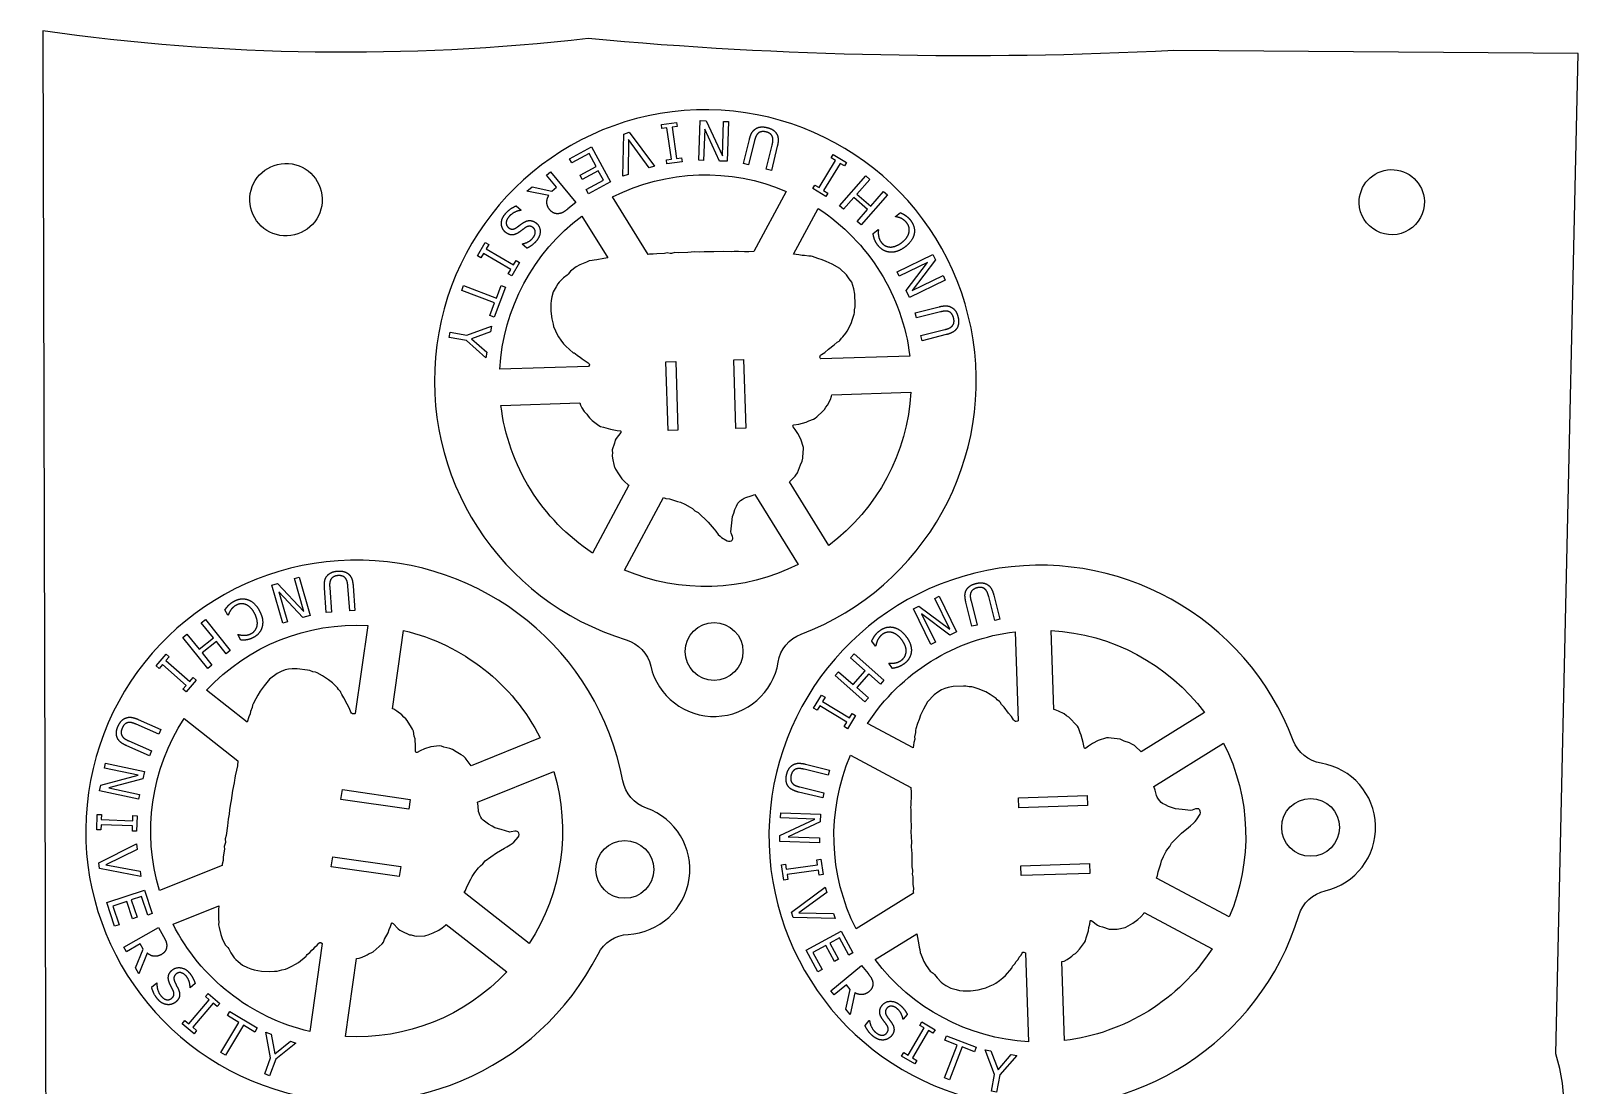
# Model space of a CAD drawing. Header units: millimetres. Extents: x 0 to 86, y 0 to 264.
# Drawn here: x 0 to 85.7, y 205.7 to 264.1 of the extents above; entities that cross this region are included whole.
import ezdxf

# ---------------------------------------------------------------- set-up
doc = ezdxf.new("R2010")
doc.units = ezdxf.units.MM
doc.layers.add('SCRAP_OUTLINE', color=8, linetype='Continuous')

msp = doc.modelspace()

# ---------------------------------------------------------------- linework, layer by layer
for points in [[(34.318, 228.907, 0.821365), (41.377, 229.134, -0.267689), (42.644, 230.68, 6.023346), (32.955, 230.368, -0.267689)], [(32.2, 254.886, -0.221398), (41.819, 255.196), (40.033, 251.859), (39.757, 251.846), (39.513, 251.843), (39.187, 251.862), (39.056, 251.858), (38.942, 251.871), (38.8, 251.853), (38.353, 251.861), (37.804, 251.844), (37.621, 251.854), (37.275, 251.843), (37.032, 251.821), (36.747, 251.838), (36.382, 251.808), (35.833, 251.79), (35.65, 251.803), (35.461, 251.759), (35.392, 251.757), (35.233, 251.785), (35.082, 251.749), (34.655, 251.735), (34.452, 251.714), (34.249, 251.719), (34.174, 251.708)], [(31.94, 251.514), (31.725, 251.486), (31.33, 251.412), (31.188, 251.393), (31.067, 251.359), (30.905, 251.34), (30.765, 251.273), (30.394, 251.126), (30.184, 251.011), (29.868, 250.779), (29.744, 250.611), (29.687, 250.548), (29.491, 250.399), (29.256, 250.176), (29.181, 250.074), (29.08, 249.916), (28.924, 249.637), (28.845, 249.351), (28.801, 249.152), (28.782, 248.962), (28.779, 248.555), (28.834, 248.129), (28.912, 247.847), (28.94, 247.706), (29.053, 247.465), (29.13, 247.27), (29.206, 247.144), (29.344, 246.948), (29.492, 246.758), (29.617, 246.617), (30.032, 246.256), (30.07, 246.25), (30.134, 246.222), (30.272, 246.103), (30.405, 246.016), (30.516, 245.916), (30.631, 245.852), (30.741, 245.768), (30.858, 245.698), (30.908, 245.651), (30.925, 245.609), (30.924, 245.594), (30.87, 245.504), (25.96, 245.346, -0.221398), (30.501, 253.831)], [(43.734, 245.918), (43.715, 245.945), (43.691, 246.017), (43.696, 246.064), (43.727, 246.121), (43.774, 246.165), (43.963, 246.275), (44.159, 246.449), (44.479, 246.689), (44.636, 246.837), (44.752, 246.905), (44.791, 246.939), (44.883, 247.069), (44.962, 247.134), (45.115, 247.348), (45.189, 247.461), (45.322, 247.696), (45.432, 247.943), (45.477, 248.07), (45.586, 248.394), (45.604, 248.478), (45.604, 248.629), (45.637, 248.806), (45.642, 248.939), (45.619, 249.511), (45.571, 249.793), (45.518, 249.98), (45.445, 250.162), (45.314, 250.361), (45.163, 250.567), (44.786, 250.931), (44.371, 251.16), (44.036, 251.314), (43.806, 251.4), (43.572, 251.476), (43.284, 251.586), (43.2, 251.599), (43.08, 251.602), (42.834, 251.643), (42.712, 251.639), (42.528, 251.686), (42.229, 251.723), (43.583, 254.252, -0.221398), (48.66, 246.077)], [(30.399, 243.488), (30.426, 243.36), (30.508, 243.204), (30.641, 243.007), (30.69, 242.944), (30.778, 242.854), (30.847, 242.743), (30.92, 242.658), (31.083, 242.514), (31.443, 242.233), (31.546, 242.179), (31.71, 242.144), (32.1, 242.023), (32.277, 241.999), (32.459, 241.948), (32.636, 241.93), (32.654, 241.92), (32.667, 241.901), (32.668, 241.869), (32.654, 241.836), (32.404, 241.512), (32.356, 241.411), (32.311, 241.245), (32.192, 240.875), (32.187, 240.833), (32.198, 240.735), (32.19, 240.549), (32.194, 240.427), (32.291, 239.983), (32.308, 239.941), (32.369, 239.819), (32.526, 239.562), (32.725, 239.284), (32.877, 239.116), (33.055, 238.96), (33.111, 238.926), (31.102, 235.171, -0.221398), (26.024, 243.347)], [(42.003, 239.103), (42.322, 239.427), (42.361, 239.474), (42.443, 239.61), (42.505, 239.753), (42.608, 240.051), (42.709, 240.264), (42.736, 240.426), (42.76, 240.768), (42.781, 240.908), (42.78, 241.012), (42.639, 241.476), (42.468, 241.795), (42.321, 242.018), (42.208, 242.161), (42.19, 242.202), (42.19, 242.221), (42.206, 242.247), (42.246, 242.261), (42.525, 242.312), (42.928, 242.415), (43.068, 242.486), (43.33, 242.576), (43.429, 242.636), (43.521, 242.713), (43.849, 243.024), (43.932, 243.112), (44.01, 243.243), (44.11, 243.36), (44.268, 243.677), (44.335, 243.862), (44.352, 243.937), (48.725, 244.078, -0.221398), (44.183, 235.593)], [(42.484, 234.537, -0.221398), (32.865, 234.228), (35.017, 238.247), (35.152, 238.198), (35.357, 238.162), (35.809, 238.018), (35.972, 237.978), (36.21, 237.867), (36.504, 237.71), (36.633, 237.629), (36.762, 237.514), (36.943, 237.412), (37.505, 236.873), (37.822, 236.482), (37.919, 236.378), (38.06, 236.199), (38.155, 236.103), (38.237, 236.038), (38.558, 235.841), (38.629, 235.821), (38.722, 235.827), (38.786, 235.853), (38.82, 235.88), (38.846, 235.916), (38.86, 235.96), (38.861, 236.01), (38.847, 236.085), (38.777, 236.271), (38.759, 236.347), (38.818, 236.837), (38.846, 237.199), (38.916, 237.369), (38.975, 237.586), (39.074, 237.761), (39.148, 237.926), (39.207, 237.998), (39.291, 238.073), (39.383, 238.141), (39.496, 238.211), (39.582, 238.25), (39.887, 238.329), (40.083, 238.404)], [(33.074, 214.055, 0.821365), (34.076, 221.046, -0.267689), (32.774, 222.562, 6.023346), (31.399, 212.966, -0.267689)], [(71.668, 216.471, 0.821365), (71.441, 223.53, -0.267689), (69.895, 224.796, 6.023346), (70.207, 215.107, -0.267689)], [(17.957, 226.281), (17.927, 226.268), (17.852, 226.257), (17.807, 226.269), (17.756, 226.309), (17.72, 226.363), (17.645, 226.569), (17.508, 226.792), (17.327, 227.149), (17.208, 227.33), (17.161, 227.456), (17.135, 227.5), (17.023, 227.613), (16.972, 227.702), (16.788, 227.889), (16.69, 227.983), (16.482, 228.154), (16.258, 228.305), (16.141, 228.372), (15.84, 228.535), (15.76, 228.567), (15.612, 228.594), (15.443, 228.657), (15.313, 228.685), (14.746, 228.762), (14.459, 228.763), (14.267, 228.744), (14.074, 228.703), (13.856, 228.609), (13.627, 228.496), (13.202, 228.188), (12.905, 227.819), (12.695, 227.516), (12.571, 227.305), (12.455, 227.087), (12.297, 226.822), (12.27, 226.742), (12.245, 226.624), (12.163, 226.39), (12.145, 226.269), (12.067, 226.095), (11.978, 225.808), (9.723, 227.58, -0.221398), (18.656, 231.161)], [(24.368, 223.394), (24.104, 223.764), (24.065, 223.81), (23.945, 223.914), (23.814, 224.001), (23.539, 224.154), (23.347, 224.29), (23.192, 224.345), (22.86, 224.428), (22.725, 224.473), (22.622, 224.49), (22.142, 224.432), (21.797, 224.319), (21.552, 224.212), (21.391, 224.127), (21.348, 224.116), (21.329, 224.119), (21.307, 224.14), (21.3, 224.182), (21.298, 224.464), (21.267, 224.879), (21.221, 225.03), (21.178, 225.303), (21.136, 225.411), (21.076, 225.515), (20.827, 225.892), (20.754, 225.99), (20.639, 226.089), (20.541, 226.208), (20.256, 226.418), (20.086, 226.517), (20.015, 226.546), (20.636, 230.877, -0.221398), (28.203, 224.931)], [(54.657, 225.886), (54.63, 225.868), (54.558, 225.844), (54.512, 225.848), (54.455, 225.879), (54.41, 225.926), (54.3, 226.116), (54.126, 226.311), (53.887, 226.631), (53.738, 226.789), (53.67, 226.905), (53.636, 226.944), (53.506, 227.036), (53.441, 227.114), (53.227, 227.267), (53.115, 227.342), (52.879, 227.475), (52.633, 227.584), (52.506, 227.63), (52.181, 227.738), (52.097, 227.756), (51.947, 227.757), (51.769, 227.79), (51.637, 227.795), (51.064, 227.772), (50.782, 227.723), (50.596, 227.67), (50.413, 227.598), (50.214, 227.466), (50.008, 227.315), (49.644, 226.938), (49.415, 226.523), (49.261, 226.189), (49.176, 225.959), (49.099, 225.724), (48.99, 225.436), (48.977, 225.352), (48.973, 225.232), (48.932, 224.987), (48.936, 224.865), (48.89, 224.68), (48.852, 224.382), (46.323, 225.735, -0.221398), (54.499, 230.813)], [(61.472, 224.156), (61.148, 224.475), (61.102, 224.513), (60.965, 224.595), (60.822, 224.658), (60.524, 224.761), (60.311, 224.861), (60.149, 224.888), (59.808, 224.912), (59.667, 224.934), (59.563, 224.932), (59.1, 224.792), (58.78, 224.62), (58.558, 224.473), (58.414, 224.361), (58.373, 224.343), (58.354, 224.342), (58.328, 224.359), (58.314, 224.399), (58.263, 224.677), (58.16, 225.081), (58.09, 225.221), (57.999, 225.482), (57.94, 225.582), (57.863, 225.673), (57.551, 226.002), (57.463, 226.085), (57.332, 226.162), (57.215, 226.262), (56.898, 226.42), (56.714, 226.488), (56.638, 226.504), (56.497, 230.877, -0.221398), (64.983, 226.336)], [(7.122, 216.48, -0.221398), (8.487, 226.007), (11.463, 223.669), (11.429, 223.395), (11.389, 223.153), (11.313, 222.835), (11.295, 222.706), (11.263, 222.596), (11.255, 222.454), (11.169, 222.014), (11.091, 221.471), (11.05, 221.292), (11.001, 220.95), (10.98, 220.706), (10.913, 220.428), (10.88, 220.064), (10.802, 219.52), (10.758, 219.342), (10.768, 219.149), (10.758, 219.08), (10.703, 218.928), (10.712, 218.773), (10.652, 218.351), (10.637, 218.147), (10.597, 217.948), (10.595, 217.872)], [(66.038, 224.637, -0.221398), (66.348, 215.018), (62.328, 217.169), (62.377, 217.305), (62.414, 217.509), (62.558, 217.961), (62.598, 218.124), (62.708, 218.362), (62.865, 218.656), (62.946, 218.785), (63.061, 218.915), (63.163, 219.096), (63.702, 219.657), (64.093, 219.975), (64.197, 220.072), (64.376, 220.212), (64.472, 220.308), (64.537, 220.39), (64.734, 220.711), (64.754, 220.781), (64.749, 220.875), (64.723, 220.938), (64.695, 220.973), (64.659, 220.998), (64.615, 221.012), (64.565, 221.013), (64.49, 220.999), (64.304, 220.929), (64.228, 220.911), (63.738, 220.971), (63.377, 220.999), (63.206, 221.069), (62.989, 221.127), (62.814, 221.227), (62.65, 221.301), (62.577, 221.36), (62.502, 221.444), (62.434, 221.536), (62.365, 221.649), (62.325, 221.735), (62.247, 222.039), (62.171, 222.235)], [(45.689, 214.353, -0.221398), (45.379, 223.972), (48.716, 222.186), (48.73, 221.91), (48.732, 221.665), (48.713, 221.339), (48.717, 221.209), (48.705, 221.095), (48.722, 220.953), (48.714, 220.505), (48.732, 219.957), (48.721, 219.773), (48.733, 219.428), (48.755, 219.185), (48.737, 218.899), (48.768, 218.534), (48.785, 217.986), (48.773, 217.802), (48.817, 217.614), (48.818, 217.544), (48.79, 217.386), (48.827, 217.234), (48.84, 216.808), (48.862, 216.605), (48.856, 216.401), (48.868, 216.327)], [(28.948, 223.075, -0.221398), (27.582, 213.548), (23.997, 216.365), (24.069, 216.489), (24.141, 216.685), (24.361, 217.105), (24.429, 217.259), (24.579, 217.473), (24.784, 217.736), (24.887, 217.849), (25.022, 217.956), (25.154, 218.117), (25.783, 218.576), (26.223, 218.821), (26.342, 218.898), (26.543, 219.006), (26.654, 219.083), (26.732, 219.153), (26.982, 219.435), (27.014, 219.501), (27.025, 219.593), (27.01, 219.66), (26.989, 219.699), (26.958, 219.731), (26.917, 219.752), (26.868, 219.762), (26.792, 219.761), (26.596, 219.724), (26.518, 219.72), (26.046, 219.864), (25.695, 219.954), (25.539, 220.052), (25.336, 220.148), (25.181, 220.276), (25.031, 220.378), (24.97, 220.448), (24.911, 220.544), (24.86, 220.646), (24.811, 220.77), (24.787, 220.861), (24.763, 221.175), (24.722, 221.381)], [(10.397, 215.638), (10.388, 215.421), (10.392, 215.02), (10.386, 214.877), (10.399, 214.752), (10.39, 214.589), (10.431, 214.439), (10.511, 214.048), (10.588, 213.821), (10.761, 213.471), (10.906, 213.319), (10.957, 213.252), (11.071, 213.033), (11.249, 212.762), (11.337, 212.671), (11.475, 212.544), (11.722, 212.342), (11.99, 212.215), (12.179, 212.137), (12.363, 212.085), (12.763, 212.011), (13.192, 211.992), (13.483, 212.02), (13.627, 212.023), (13.884, 212.093), (14.089, 212.134), (14.226, 212.187), (14.443, 212.289), (14.656, 212.401), (14.817, 212.5), (15.244, 212.846), (15.257, 212.883), (15.296, 212.941), (15.437, 213.056), (15.546, 213.172), (15.664, 213.264), (15.747, 213.366), (15.848, 213.46), (15.938, 213.563), (15.992, 213.604), (16.036, 213.613), (16.052, 213.61), (16.131, 213.541), (15.434, 208.678, -0.221398), (7.866, 214.624)], [(57.088, 212.551), (57.215, 212.579), (57.371, 212.661), (57.568, 212.793), (57.631, 212.843), (57.721, 212.931), (57.832, 213), (57.917, 213.072), (58.061, 213.236), (58.343, 213.596), (58.397, 213.698), (58.432, 213.862), (58.552, 214.253), (58.577, 214.429), (58.627, 214.611), (58.645, 214.789), (58.656, 214.807), (58.674, 214.819), (58.706, 214.821), (58.739, 214.807), (59.063, 214.556), (59.164, 214.508), (59.33, 214.464), (59.7, 214.345), (59.742, 214.34), (59.84, 214.35), (60.026, 214.342), (60.148, 214.346), (60.592, 214.443), (60.634, 214.461), (60.756, 214.522), (61.013, 214.679), (61.292, 214.878), (61.459, 215.03), (61.615, 215.207), (61.649, 215.264), (65.404, 213.255, -0.221398), (57.228, 208.177)], [(18.035, 212.727), (18.165, 212.732), (18.333, 212.786), (18.549, 212.882), (18.62, 212.92), (18.724, 212.991), (18.845, 213.039), (18.942, 213.096), (19.112, 213.232), (19.452, 213.538), (19.523, 213.629), (19.586, 213.785), (19.773, 214.148), (19.827, 214.318), (19.908, 214.488), (19.957, 214.66), (19.97, 214.676), (19.991, 214.685), (20.023, 214.681), (20.053, 214.661), (20.328, 214.358), (20.42, 214.294), (20.575, 214.221), (20.919, 214.039), (20.96, 214.027), (21.058, 214.021), (21.239, 213.98), (21.36, 213.963), (21.814, 213.982), (21.859, 213.991), (21.99, 214.03), (22.27, 214.14), (22.579, 214.288), (22.77, 214.408), (22.955, 214.556), (22.998, 214.606), (26.347, 211.975, -0.221398), (17.414, 208.394)], [(49.061, 214.092), (49.09, 213.877), (49.163, 213.483), (49.182, 213.341), (49.216, 213.22), (49.235, 213.058), (49.302, 212.918), (49.449, 212.546), (49.564, 212.336), (49.796, 212.021), (49.965, 211.897), (50.027, 211.839), (50.176, 211.644), (50.399, 211.408), (50.501, 211.333), (50.659, 211.232), (50.938, 211.076), (51.224, 210.998), (51.423, 210.954), (51.614, 210.934), (52.02, 210.931), (52.446, 210.987), (52.728, 211.065), (52.87, 211.093), (53.11, 211.206), (53.305, 211.283), (53.431, 211.359), (53.627, 211.496), (53.817, 211.644), (53.958, 211.769), (54.319, 212.184), (54.325, 212.223), (54.353, 212.287), (54.472, 212.425), (54.56, 212.557), (54.66, 212.669), (54.723, 212.784), (54.807, 212.893), (54.877, 213.011), (54.924, 213.061), (54.966, 213.077), (54.982, 213.077), (55.071, 213.023), (55.229, 208.112, -0.221398), (46.744, 212.654)]]:
    msp.add_lwpolyline(points, format="xyb", close=True)
for points in [[(34.939, 258.67), (34.908, 258.893), (35.752, 259.012), (35.783, 258.79), (35.506, 258.75), (35.751, 257.017), (36.028, 257.056), (36.06, 256.834), (35.216, 256.714), (35.184, 256.937), (35.462, 256.976), (35.217, 258.71)], [(36.976, 256.914), (37.052, 259.113), (37.38, 259.101), (38.288, 257.172), (38.353, 259.068), (38.626, 259.058), (38.55, 256.859), (38.135, 256.874), (37.309, 258.645), (37.249, 256.904)], [(33.062, 256.133), (32.778, 256.043), (32.831, 258.369), (33.132, 258.465), (34.523, 256.599), (34.224, 256.504), (33.087, 258.06)], [(29.824, 256.995), (31.034, 257.652), (32.083, 255.718), (30.873, 255.062), (30.749, 255.29), (31.702, 255.807), (31.415, 256.337), (30.526, 255.855), (30.402, 256.084), (31.29, 256.566), (30.901, 257.284), (29.948, 256.767)], [(44.31, 257.043), (44.426, 257.236), (45.155, 256.794), (45.039, 256.602), (44.799, 256.747), (43.893, 255.249), (44.132, 255.104), (44.016, 254.912), (43.287, 255.354), (43.403, 255.546), (43.643, 255.401), (44.549, 256.898)], [(44.776, 254.396), (46.227, 256.05), (46.446, 255.857), (45.736, 255.048), (46.497, 254.38), (47.208, 255.189), (47.427, 254.996), (45.977, 253.343), (45.757, 253.536), (46.326, 254.184), (45.565, 254.852), (44.995, 254.203)], [(24.92, 251.517), (24.726, 251.63), (25.158, 252.365), (25.352, 252.251), (25.21, 252.01), (26.72, 251.123), (26.861, 251.365), (27.055, 251.251), (26.623, 250.516), (26.43, 250.63), (26.571, 250.871), (25.062, 251.758)], [(47.956, 250.742), (49.935, 251.703), (50.079, 251.408), (48.798, 249.704), (50.504, 250.533), (50.623, 250.287), (48.644, 249.326), (48.463, 249.7), (49.642, 251.258), (48.075, 250.497)], [(23.855, 249.709), (23.96, 249.982), (25.772, 249.29), (26.035, 249.979), (26.278, 249.887), (25.647, 248.234), (25.404, 248.327), (25.667, 249.017)], [(25.25, 246.29), (25.195, 245.985), (24.118, 246.932), (23.16, 247.102), (23.211, 247.39), (24.139, 247.225), (25.507, 247.737), (25.45, 247.417), (24.397, 247.027)], [(39.034, 242.071), (38.912, 245.871), (39.46, 245.888), (39.583, 242.089)], [(35.275, 241.95), (35.153, 245.75), (35.702, 245.767), (35.824, 241.968)], [(13.939, 231.277), (13.336, 233.393), (13.652, 233.483), (15.108, 231.926), (14.588, 233.75), (14.85, 233.825), (15.453, 231.709), (15.053, 231.595), (13.724, 233.027), (14.201, 231.352)], [(49.833, 230.109), (48.872, 232.088), (49.167, 232.231), (50.871, 230.95), (50.042, 232.656), (50.288, 232.776), (51.249, 230.797), (50.875, 230.615), (49.317, 231.795), (50.078, 230.228)], [(9.788, 228.78), (8.412, 230.496), (8.64, 230.679), (9.314, 229.839), (10.103, 230.472), (9.43, 231.312), (9.658, 231.495), (11.034, 229.779), (10.806, 229.596), (10.266, 230.269), (9.476, 229.636), (10.016, 228.963)], [(7.1, 228.781), (6.931, 228.928), (7.493, 229.57), (7.662, 229.422), (7.477, 229.211), (8.795, 228.058), (8.979, 228.269), (9.148, 228.121), (8.587, 227.48), (8.418, 227.628), (8.602, 227.838), (7.285, 228.991)], [(46.179, 226.928), (44.525, 228.379), (44.718, 228.599), (45.528, 227.889), (46.195, 228.65), (45.386, 229.36), (45.579, 229.58), (47.233, 228.129), (47.04, 227.909), (46.391, 228.478), (45.723, 227.717), (46.372, 227.148)], [(43.532, 226.462), (43.34, 226.579), (43.781, 227.308), (43.973, 227.191), (43.828, 226.952), (45.326, 226.045), (45.471, 226.285), (45.663, 226.168), (45.222, 225.439), (45.03, 225.556), (45.174, 225.795), (43.677, 226.702)], [(5.955, 221.536), (3.802, 221.993), (3.871, 222.314), (5.928, 222.872), (4.073, 223.266), (4.129, 223.533), (6.281, 223.076), (6.195, 222.67), (4.307, 222.164), (6.011, 221.803)], [(20.929, 220.985), (17.166, 221.524), (17.244, 222.068), (21.007, 221.528)], [(58.504, 221.187), (54.704, 221.064), (54.687, 221.613), (58.486, 221.735)], [(3.871, 219.835), (3.646, 219.843), (3.676, 220.694), (3.9, 220.687), (3.89, 220.407), (5.64, 220.347), (5.65, 220.627), (5.874, 220.619), (5.845, 219.768), (5.621, 219.775), (5.63, 220.055), (3.881, 220.115)], [(43.661, 219.129), (41.463, 219.205), (41.474, 219.533), (43.403, 220.44), (41.508, 220.506), (41.517, 220.778), (43.716, 220.702), (43.701, 220.287), (41.93, 219.462), (43.671, 219.402)], [(6.044, 217.546), (6.083, 217.251), (3.802, 217.707), (3.759, 218.019), (5.838, 219.065), (5.88, 218.754), (4.151, 217.905)], [(20.395, 217.262), (16.632, 217.802), (16.71, 218.345), (20.473, 217.806)], [(41.905, 217.092), (41.682, 217.06), (41.563, 217.904), (41.786, 217.936), (41.825, 217.659), (43.558, 217.904), (43.519, 218.181), (43.742, 218.212), (43.861, 217.368), (43.638, 217.337), (43.599, 217.614), (41.866, 217.369)], [(58.625, 217.428), (54.825, 217.305), (54.808, 217.854), (58.607, 217.976)], [(4.632, 214.507), (4.196, 215.812), (6.283, 216.509), (6.719, 215.204), (6.472, 215.121), (6.128, 216.15), (5.557, 215.958), (5.877, 215), (5.63, 214.917), (5.31, 215.876), (4.536, 215.617), (4.879, 214.589)], [(44.442, 215.215), (44.532, 214.931), (42.206, 214.984), (42.11, 215.285), (43.976, 216.675), (44.071, 216.376), (42.516, 215.24)], [(43.58, 211.977), (42.924, 213.186), (44.857, 214.236), (45.514, 213.026), (45.285, 212.902), (44.768, 213.854), (44.238, 213.567), (44.72, 212.679), (44.491, 212.554), (44.009, 213.443), (43.292, 213.054), (43.809, 212.101)], [(9.176, 208.726), (9.031, 208.555), (8.382, 209.107), (8.528, 209.278), (8.741, 209.097), (9.876, 210.429), (9.663, 210.611), (9.809, 210.782), (10.457, 210.229), (10.312, 210.058), (10.099, 210.24), (8.963, 208.907)], [(10.772, 207.363), (10.521, 207.513), (11.517, 209.178), (10.884, 209.557), (11.017, 209.78), (12.535, 208.872), (12.401, 208.648), (11.768, 209.028)], [(49.059, 207.073), (48.945, 206.879), (48.21, 207.311), (48.324, 207.504), (48.565, 207.363), (49.452, 208.872), (49.211, 209.014), (49.324, 209.208), (50.059, 208.776), (49.945, 208.582), (49.704, 208.724), (48.817, 207.214)], [(14.38, 208.143), (14.672, 208.036), (13.552, 207.14), (13.218, 206.225), (12.943, 206.326), (13.267, 207.211), (13.001, 208.647), (13.305, 208.536), (13.507, 207.431)], [(50.866, 206.008), (50.593, 206.112), (51.285, 207.924), (50.596, 208.188), (50.689, 208.431), (52.341, 207.8), (52.248, 207.557), (51.558, 207.82)], [(54.285, 207.402), (54.59, 207.348), (53.644, 206.27), (53.473, 205.312), (53.185, 205.363), (53.35, 206.292), (52.839, 207.659), (53.158, 207.603), (53.548, 206.55)]]:
    msp.add_lwpolyline(points, close=True)
for points in [[(40.066, 258.007), (39.739, 256.666), (39.455, 256.736), (39.781, 258.069)], [(41.327, 257.692), (41.002, 256.358), (40.718, 256.428), (41.043, 257.761)], [(28.671, 254.963), (27.459, 255.207), (27.753, 255.448), (28.846, 255.212), (29.105, 255.424), (28.55, 256.101), (28.776, 256.286), (30.171, 254.585), (29.732, 254.226)], [(26.86, 254.392), (27.142, 254.157), (27.128, 254.141)], [(47.879, 253.791), (47.866, 253.808), (48.144, 254.019)], [(46.629, 252.866), (46.91, 253.079), (46.924, 253.061)], [(27.466, 252.051), (27.198, 252.275), (27.212, 252.291)], [(50.368, 248.522), (49.03, 248.184), (48.958, 248.468), (50.289, 248.804)], [(50.679, 247.261), (49.348, 246.924), (49.277, 247.208), (50.608, 247.544)], [(16.544, 233.267), (16.644, 231.89), (16.353, 231.869), (16.253, 233.238)], [(17.841, 233.354), (17.941, 231.985), (17.649, 231.964), (17.549, 233.333)], [(52.053, 232.52), (52.391, 231.182), (52.107, 231.111), (51.771, 232.442)], [(53.315, 232.832), (53.651, 231.501), (53.367, 231.429), (53.031, 232.76)], [(10.923, 231.73), (10.904, 231.72), (10.744, 232.031)], [(11.617, 230.339), (11.456, 230.653), (11.476, 230.663)], [(46.785, 230.031), (46.768, 230.018), (46.556, 230.296)], [(47.71, 228.781), (47.496, 229.062), (47.514, 229.076)], [(5.944, 225.956), (7.201, 225.404), (7.083, 225.136), (5.826, 225.688)], [(5.415, 224.769), (6.678, 224.214), (6.56, 223.946), (5.304, 224.498)], [(42.883, 223.48), (44.217, 223.155), (44.148, 222.87), (42.814, 223.196)], [(42.568, 222.219), (43.909, 221.892), (43.84, 221.608), (42.506, 221.933)], [(6.434, 213.018), (5.983, 211.867), (5.797, 212.198), (6.219, 213.233), (6.055, 213.525), (5.292, 213.096), (5.148, 213.351), (7.066, 214.429), (7.344, 213.935)], [(45.612, 210.824), (45.368, 209.612), (45.128, 209.905), (45.364, 210.998), (45.151, 211.257), (44.474, 210.702), (44.289, 210.928), (45.99, 212.323), (46.349, 211.885)], [(6.681, 211.135), (6.962, 211.372), (6.975, 211.356)], [(9.092, 211.326), (8.825, 211.101), (8.811, 211.117)], [(46.183, 209.012), (46.418, 209.294), (46.434, 209.281)], [(48.524, 209.619), (48.3, 209.351), (48.284, 209.364)]]:
    msp.add_lwpolyline(points)
for centre in [(37.825, 229.72), (70.856, 219.978), (32.883, 217.65)]:
    msp.add_circle(centre, 1.6)
for points in [[(40.144, 258.671), (40.27, 258.746), (40.564, 258.777), (40.762, 258.729)], [(40.762, 258.729), (40.951, 258.683), (41.207, 258.516), (41.282, 258.393)], [(39.781, 258.069), (39.835, 258.293), (40.003, 258.59), (40.144, 258.671)], [(40.262, 258.409), (40.188, 258.341), (40.101, 258.151), (40.066, 258.007)], [(40.703, 258.487), (40.569, 258.519), (40.34, 258.482), (40.262, 258.409)], [(41.057, 258.215), (41.021, 258.316), (40.845, 258.452), (40.703, 258.487)], [(41.043, 257.761), (41.08, 257.91), (41.09, 258.121), (41.057, 258.215)], [(41.282, 258.393), (41.367, 258.255), (41.383, 257.921), (41.327, 257.692)], [(28.728, 254.174), (28.575, 254.36), (28.559, 254.769), (28.671, 254.963)], [(26.052, 253.378), (26.045, 253.521), (26.137, 253.792), (26.266, 253.947)], [(26.266, 253.947), (26.419, 254.131), (26.71, 254.324), (26.86, 254.392)], [(26.474, 253.801), (26.319, 253.615), (26.315, 253.296), (26.442, 253.19)], [(27.128, 254.141), (26.932, 254.117), (26.583, 253.932), (26.474, 253.801)], [(27.206, 253.424), (27.302, 253.492), (27.487, 253.572), (27.588, 253.579)], [(27.588, 253.579), (27.688, 253.584), (27.886, 253.516), (27.985, 253.434)], [(29.226, 253.96), (29.089, 253.945), (28.837, 254.041), (28.728, 254.174)], [(29.732, 254.226), (29.586, 254.106), (29.363, 253.976), (29.226, 253.96)], [(48.16, 253.712), (48.075, 253.748), (47.926, 253.784), (47.879, 253.791)], [(48.144, 254.019), (48.215, 253.982), (48.342, 253.917), (48.42, 253.862)], [(48.505, 253.439), (48.428, 253.539), (48.248, 253.673), (48.16, 253.712)], [(48.42, 253.862), (48.504, 253.805), (48.629, 253.694), (48.709, 253.589)], [(48.709, 253.589), (48.838, 253.419), (48.943, 253.044), (48.908, 252.851)], [(26.283, 252.926), (26.183, 253.009), (26.059, 253.25), (26.052, 253.378)], [(26.989, 252.906), (26.79, 252.777), (26.441, 252.795), (26.283, 252.926)], [(26.442, 253.19), (26.544, 253.105), (26.753, 253.1), (26.875, 253.182)], [(26.875, 253.182), (26.962, 253.242), (27.1, 253.347), (27.206, 253.424)], [(27.366, 253.179), (27.288, 253.124), (27.066, 252.958), (26.989, 252.906)], [(27.813, 253.18), (27.706, 253.269), (27.484, 253.262), (27.366, 253.179)], [(27.788, 252.61), (27.918, 252.766), (27.932, 253.081), (27.813, 253.18)], [(27.985, 253.434), (28.19, 253.263), (28.201, 252.711), (27.995, 252.463)], [(46.704, 252.555), (46.679, 252.626), (46.642, 252.784), (46.629, 252.866)], [(46.924, 253.061), (46.919, 253.008), (46.913, 252.851), (46.928, 252.753)], [(46.928, 252.753), (46.942, 252.658), (47.015, 252.465), (47.093, 252.363)], [(48.216, 252.36), (48.396, 252.497), (48.589, 252.781), (48.621, 252.924)], [(48.908, 252.851), (48.874, 252.66), (48.622, 252.286), (48.4, 252.117)], [(48.621, 252.924), (48.652, 253.064), (48.589, 253.328), (48.505, 253.439)], [(27.212, 252.291), (27.353, 252.311), (27.673, 252.471), (27.788, 252.61)], [(27.995, 252.463), (27.876, 252.32), (27.61, 252.115), (27.466, 252.051)], [(46.893, 252.213), (46.826, 252.301), (46.734, 252.475), (46.704, 252.555)], [(47.567, 251.828), (47.37, 251.843), (47.028, 252.036), (46.893, 252.213)], [(47.093, 252.363), (47.178, 252.251), (47.423, 252.121), (47.568, 252.113)], [(48.4, 252.117), (48.18, 251.95), (47.769, 251.813), (47.567, 251.828)], [(47.568, 252.113), (47.713, 252.107), (48.047, 252.231), (48.216, 252.36)], [(50.289, 248.804), (50.512, 248.861), (50.853, 248.851), (50.991, 248.764)], [(50.814, 248.538), (50.72, 248.571), (50.511, 248.559), (50.368, 248.522)], [(51.089, 248.184), (51.056, 248.318), (50.915, 248.503), (50.814, 248.538)], [(50.991, 248.764), (51.117, 248.688), (51.282, 248.443), (51.331, 248.246)], [(50.608, 247.544), (50.756, 247.582), (50.947, 247.67), (51.015, 247.745)], [(51.278, 247.629), (51.195, 247.489), (50.907, 247.318), (50.679, 247.261)], [(51.015, 247.745), (51.087, 247.823), (51.125, 248.043), (51.089, 248.184)], [(51.331, 248.246), (51.379, 248.057), (51.351, 247.752), (51.278, 247.629)], [(16.253, 233.238), (16.236, 233.468), (16.304, 233.802), (16.414, 233.922)], [(16.414, 233.922), (16.511, 234.033), (16.781, 234.153), (16.984, 234.168)], [(17.002, 233.919), (16.865, 233.909), (16.658, 233.802), (16.606, 233.709)], [(16.984, 234.168), (17.178, 234.182), (17.473, 234.101), (17.582, 234.008)], [(17.422, 233.769), (17.357, 233.853), (17.148, 233.929), (17.002, 233.919)], [(17.582, 234.008), (17.706, 233.902), (17.823, 233.589), (17.841, 233.354)], [(16.606, 233.709), (16.557, 233.622), (16.533, 233.414), (16.544, 233.267)], [(17.549, 233.333), (17.538, 233.486), (17.484, 233.689), (17.422, 233.769)], [(51.771, 232.442), (51.715, 232.665), (51.724, 233.005), (51.811, 233.143)], [(51.811, 233.143), (51.887, 233.269), (52.133, 233.434), (52.33, 233.484)], [(52.391, 233.242), (52.258, 233.208), (52.073, 233.068), (52.037, 232.967)], [(52.33, 233.484), (52.518, 233.531), (52.823, 233.504), (52.946, 233.43)], [(52.831, 233.167), (52.752, 233.239), (52.533, 233.278), (52.391, 233.242)], [(53.031, 232.76), (52.994, 232.909), (52.905, 233.1), (52.831, 233.167)], [(52.946, 233.43), (53.087, 233.348), (53.257, 233.06), (53.315, 232.832)], [(10.744, 232.031), (10.794, 232.094), (10.879, 232.209), (10.947, 232.276)], [(10.947, 232.276), (11.018, 232.348), (11.149, 232.452), (11.266, 232.513)], [(11.379, 232.286), (11.266, 232.228), (11.103, 232.074), (11.05, 231.994)], [(11.266, 232.513), (11.456, 232.611), (11.844, 232.649), (12.027, 232.581)], [(11.906, 232.311), (11.773, 232.365), (11.502, 232.35), (11.379, 232.286)], [(12.391, 231.814), (12.287, 232.015), (12.041, 232.255), (11.906, 232.311)], [(12.027, 232.581), (12.21, 232.515), (12.534, 232.201), (12.662, 231.953)], [(52.037, 232.967), (52.004, 232.872), (52.016, 232.664), (52.053, 232.52)], [(11.05, 231.994), (11, 231.916), (10.938, 231.776), (10.923, 231.73)], [(12.522, 231.133), (12.553, 231.275), (12.488, 231.625), (12.391, 231.814)], [(12.662, 231.953), (12.789, 231.708), (12.852, 231.279), (12.802, 231.083)], [(11.476, 230.663), (11.527, 230.649), (11.681, 230.616), (11.781, 230.614)], [(11.781, 230.614), (11.876, 230.611), (12.079, 230.649), (12.193, 230.708)], [(12.306, 230.486), (12.208, 230.435), (12.021, 230.374), (11.936, 230.359)], [(12.193, 230.708), (12.318, 230.773), (12.489, 230.991), (12.522, 231.133)], [(12.802, 231.083), (12.753, 230.891), (12.504, 230.588), (12.306, 230.486)], [(46.556, 230.296), (46.593, 230.367), (46.658, 230.495), (46.713, 230.572)], [(46.713, 230.572), (46.77, 230.656), (46.881, 230.781), (46.986, 230.861)], [(47.136, 230.658), (47.036, 230.581), (46.902, 230.401), (46.863, 230.313)], [(46.986, 230.861), (47.156, 230.991), (47.532, 231.095), (47.724, 231.06)], [(47.651, 230.774), (47.511, 230.804), (47.247, 230.742), (47.136, 230.658)], [(48.216, 230.368), (48.078, 230.548), (47.794, 230.742), (47.651, 230.774)], [(47.724, 231.06), (47.915, 231.027), (48.289, 230.774), (48.458, 230.553)], [(48.458, 230.553), (48.625, 230.333), (48.762, 229.921), (48.747, 229.72)], [(11.936, 230.359), (11.862, 230.347), (11.7, 230.338), (11.617, 230.339)], [(46.863, 230.313), (46.828, 230.227), (46.791, 230.078), (46.785, 230.031)], [(48.213, 229.245), (48.325, 229.331), (48.454, 229.575), (48.463, 229.72)], [(48.463, 229.72), (48.468, 229.866), (48.344, 230.199), (48.216, 230.368)], [(48.747, 229.72), (48.732, 229.522), (48.54, 229.181), (48.362, 229.046)], [(47.514, 229.076), (47.567, 229.072), (47.724, 229.066), (47.823, 229.08)], [(48.02, 228.856), (47.949, 228.832), (47.792, 228.795), (47.71, 228.781)], [(47.823, 229.08), (47.917, 229.094), (48.11, 229.167), (48.213, 229.245)], [(48.362, 229.046), (48.274, 228.979), (48.1, 228.886), (48.02, 228.856)], [(4.774, 224.96), (4.722, 225.098), (4.742, 225.393), (4.824, 225.579)], [(4.824, 225.579), (4.902, 225.757), (5.111, 225.981), (5.245, 226.033)], [(5.053, 225.479), (4.997, 225.353), (4.995, 225.121), (5.053, 225.031)], [(5.382, 225.78), (5.276, 225.762), (5.111, 225.613), (5.053, 225.479)], [(5.245, 226.033), (5.396, 226.093), (5.728, 226.05), (5.944, 225.956)], [(5.826, 225.688), (5.686, 225.75), (5.481, 225.797), (5.382, 225.78)], [(5.304, 224.498), (5.093, 224.591), (4.83, 224.807), (4.774, 224.96)], [(5.053, 225.031), (5.107, 224.947), (5.279, 224.828), (5.415, 224.769)], [(41.904, 222.296), (41.829, 222.423), (41.798, 222.717), (41.846, 222.914)], [(41.846, 222.914), (41.892, 223.103), (42.059, 223.36), (42.182, 223.434)], [(42.088, 222.855), (42.056, 222.722), (42.094, 222.492), (42.166, 222.414)], [(42.36, 223.209), (42.26, 223.173), (42.123, 222.997), (42.088, 222.855)], [(42.182, 223.434), (42.32, 223.52), (42.654, 223.536), (42.883, 223.48)], [(42.814, 223.196), (42.665, 223.232), (42.455, 223.243), (42.36, 223.209)], [(42.506, 221.933), (42.282, 221.988), (41.986, 222.155), (41.904, 222.296)], [(42.166, 222.414), (42.235, 222.341), (42.424, 222.254), (42.568, 222.219)], [(7.517, 213.391), (7.509, 213.253), (7.371, 213.022), (7.22, 212.937)], [(7.344, 213.935), (7.436, 213.771), (7.526, 213.528), (7.517, 213.391)], [(7.22, 212.937), (7.01, 212.819), (6.605, 212.874), (6.434, 213.018)], [(7.695, 211.308), (7.644, 211.415), (7.598, 211.611), (7.609, 211.711)], [(7.609, 211.711), (7.621, 211.81), (7.722, 211.994), (7.82, 212.077)], [(7.82, 212.077), (8.024, 212.249), (8.57, 212.164), (8.778, 211.918)], [(8.04, 211.864), (7.934, 211.774), (7.903, 211.554), (7.964, 211.423)], [(8.598, 211.74), (8.467, 211.895), (8.159, 211.964), (8.04, 211.864)], [(8.811, 211.117), (8.817, 211.259), (8.714, 211.602), (8.598, 211.74)], [(8.778, 211.918), (8.898, 211.776), (9.054, 211.479), (9.092, 211.326)], [(46.349, 211.885), (46.469, 211.739), (46.599, 211.516), (46.615, 211.379)], [(7.016, 210.473), (6.862, 210.656), (6.722, 210.976), (6.681, 211.135)], [(6.975, 211.356), (6.965, 211.158), (7.087, 210.782), (7.196, 210.653)], [(7.875, 210.94), (7.832, 211.036), (7.752, 211.191), (7.695, 211.308)], [(7.793, 210.515), (7.894, 210.601), (7.935, 210.806), (7.875, 210.94)], [(7.964, 211.423), (8.005, 211.336), (8.13, 211.089), (8.167, 211.004)], [(8.167, 211.004), (8.26, 210.786), (8.182, 210.445), (8.025, 210.313)], [(46.401, 210.88), (46.215, 210.728), (45.806, 210.711), (45.612, 210.824)], [(46.615, 211.379), (46.63, 211.242), (46.535, 210.99), (46.401, 210.88)], [(7.539, 210.164), (7.398, 210.182), (7.146, 210.319), (7.016, 210.473)], [(7.196, 210.653), (7.352, 210.468), (7.666, 210.408), (7.793, 210.515)], [(8.025, 210.313), (7.926, 210.229), (7.667, 210.148), (7.539, 210.164)], [(46.996, 209.741), (46.991, 209.84), (47.059, 210.039), (47.141, 210.137)], [(47.141, 210.137), (47.312, 210.343), (47.865, 210.354), (48.113, 210.147)], [(47.395, 209.966), (47.306, 209.859), (47.313, 209.637), (47.396, 209.519)], [(47.966, 209.94), (47.809, 210.07), (47.494, 210.085), (47.395, 209.966)], [(48.284, 209.364), (48.265, 209.505), (48.104, 209.825), (47.966, 209.94)], [(48.113, 210.147), (48.255, 210.029), (48.46, 209.763), (48.524, 209.619)], [(46.434, 209.281), (46.459, 209.084), (46.644, 208.735), (46.774, 208.627)], [(47.151, 209.359), (47.083, 209.455), (47.003, 209.64), (46.996, 209.741)], [(47.393, 209.027), (47.333, 209.114), (47.228, 209.253), (47.151, 209.359)], [(47.386, 208.595), (47.47, 208.696), (47.475, 208.906), (47.393, 209.027)], [(47.396, 209.519), (47.452, 209.44), (47.617, 209.219), (47.669, 209.141)], [(47.669, 209.141), (47.798, 208.943), (47.781, 208.593), (47.649, 208.436)], [(46.628, 208.418), (46.445, 208.571), (46.251, 208.863), (46.183, 209.012)], [(47.197, 208.204), (47.055, 208.198), (46.783, 208.289), (46.628, 208.418)], [(46.774, 208.627), (46.96, 208.471), (47.279, 208.468), (47.386, 208.595)], [(47.649, 208.436), (47.566, 208.336), (47.326, 208.211), (47.197, 208.204)]]:
    msp.add_open_spline(points, degree=2)
at = {"layer": 'SCRAP_OUTLINE'}
for points in [[(0.654, 264.078), (0.963, 146.544), (0.454, 61.82), (0.329, 44.801), (0.203, 29.917), (0.268, 9.014, 0.1392), (1.028, 0.602), (50.462, 0.602), (80.101, 0.637, 0.545651), (82.923, 0.92, -0.019456), (83.837, 104.502, -0.324727), (83.86, 108.707), (84.085, 114.65), (83.029, 158.995), (84.912, 162.155), (84.395, 173.698, 0.137235), (84.432, 181.673), (84.336, 200.916, 0.156652), (84.438, 207.433), (85.666, 262.821), (63.278, 262.99, -0.035407), (30.853, 263.652, -0.063461)], [(12.116, 254.671, -1), (16.131, 254.801, -1)], [(73.548, 254.536, -1), (77.154, 254.652, -1)]]:
    msp.add_lwpolyline(points, format="xyb", close=True, dxfattribs=at)

doc.saveas('drawing.dxf')
